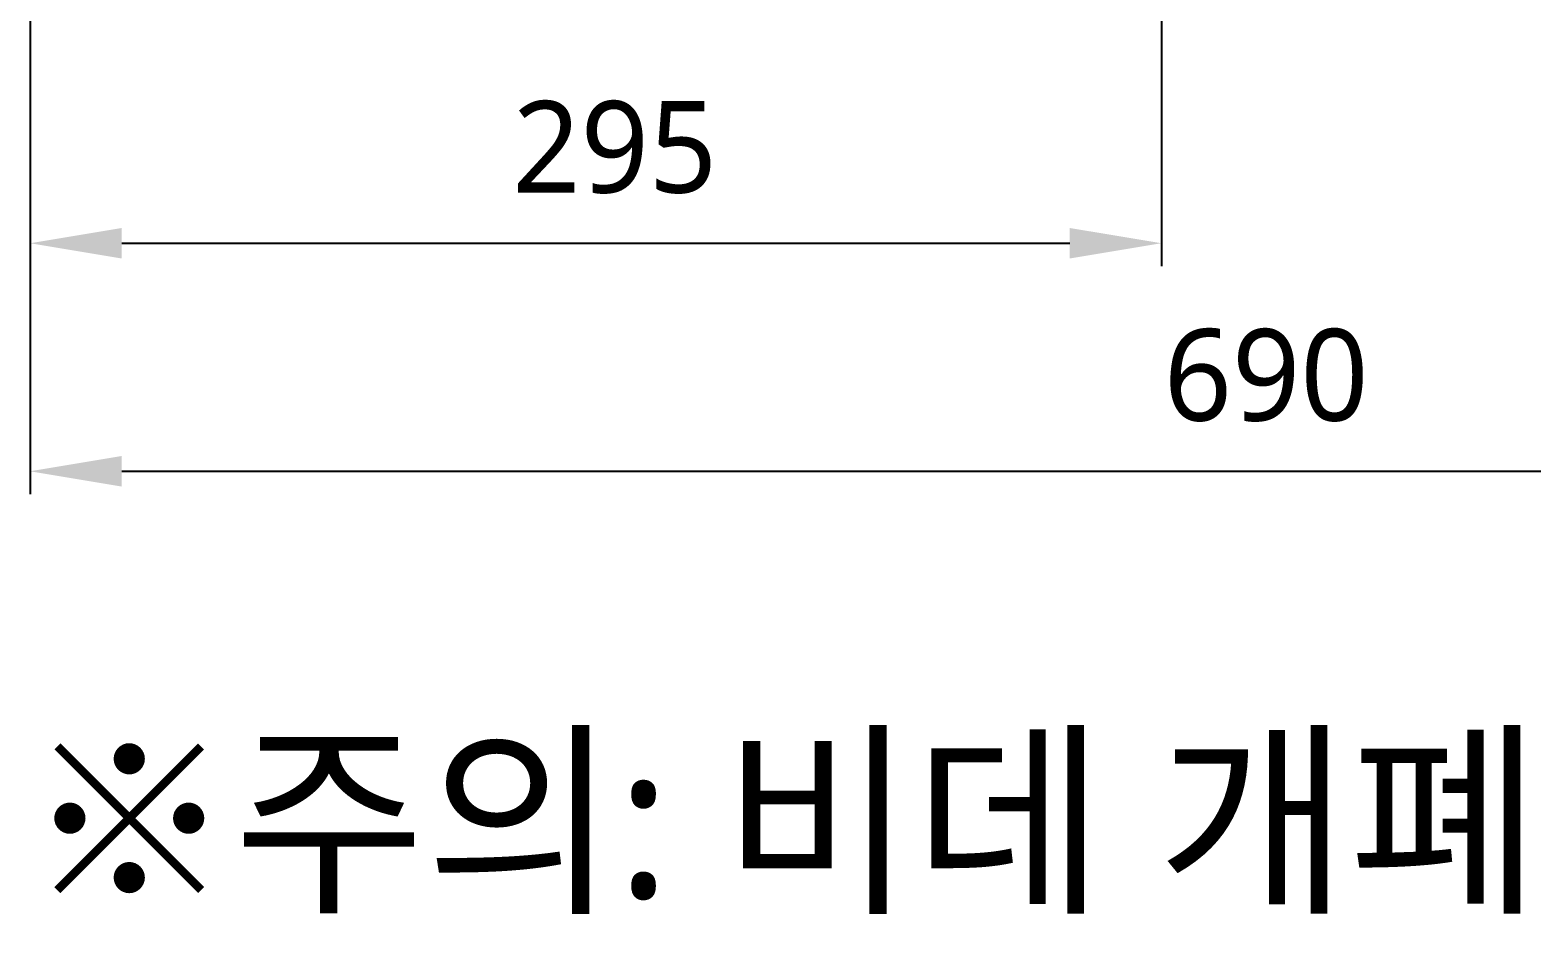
# Model space of a CAD drawing. Extents: x 5956 to 12061, y 2783 to 5292.
# Drawn here: x 6174.8 to 6568, y 2783.1 to 3017.4 of the extents above; entities that cross this region are included whole.
import ezdxf

# ---------------------------------------------------------------- set-up
doc = ezdxf.new("R2010")
doc.units = 0
doc.header["$LTSCALE"] = 20
doc.header["$MEASUREMENT"] = 0
doc.layers.get('0').update_dxf_attribs({"linetype": 'CONTINUOUS'})
doc.layers.get('DEFPOINTS').update_dxf_attribs({"linetype": 'CONTINUOUS'})
doc.layers.add('3', color=3, linetype='CONTINUOUS')
doc.styles.add('GHS', font='romans', dxfattribs={"bigfont": 'ghs'})
doc.styles.get("Standard").update_dxf_attribs({"font": 'NanumGothic.ttf'})
doc.dimstyles.get("Standard").update_dxf_attribs({"dimtxt": 2.7, "dimasz": 2.5, "dimexe": 1.5, "dimexo": 1.5, "dimgap": 1.5, "dimtad": 1, "dimdec": 0, "dimlfac": 10, "dimzin": 0, "dimdsep": 46, "dimtxsty": 'Standard', "dimcen": 0, "dimclrt": 2, "dimadec": 0, "dimazin": 0, "dimtfac": 1, "dimtdec": 0, "dimtmove": 0, "dimatfit": 3, "dimfxl": 0, "dimtolj": 1, "dimtzin": 0, "dimarcsym": 0})

# ---------------------------------------------------------------- blocks, each defined once
blk = doc.blocks.new('*D54')
at = {"color": 3, "lineweight": -2}
for p, q in [((6471.01, 3135.2), (6471.01, 2955.58)), ((6174.82, 3109.95), (6174.82, 2955.58)), ((6198.82, 2961.58), (6447.01, 2961.58))]:
    blk.add_line(p, q, dxfattribs=at)
at = {"color": 3}
for points in [[(6198.82, 2965.58), (6198.82, 2957.58), (6174.82, 2961.58)], [(6447.01, 2965.58), (6447.01, 2957.58), (6471.01, 2961.58)]]:
    blk.add_solid(points, dxfattribs=at)
at = {"layer": 'DEFPOINTS', "color": 0}
for p in [(6471.01, 3137), (6174.82, 3111.75), (6471.01, 2961.58)]:
    blk.add_point(p, dxfattribs=at)
at = {"color": 2, "insert": (6327.92, 2986.65), "char_height": 24, "attachment_point": 5}
blk.add_mtext('\\A1;295', dxfattribs=at)
blk = doc.blocks.new('*D55')
at = {"color": 3, "lineweight": -2}
for p, q in [((6862.38, 3508.31), (6862.38, 2895.88)), ((6174.82, 3109.95), (6174.82, 2895.88)), ((6198.82, 2901.88), (6838.38, 2901.88))]:
    blk.add_line(p, q, dxfattribs=at)
at = {"color": 3}
for points in [[(6198.82, 2905.88), (6198.82, 2897.88), (6174.82, 2901.88)], [(6838.38, 2905.88), (6838.38, 2897.88), (6862.38, 2901.88)]]:
    blk.add_solid(points, dxfattribs=at)
at = {"layer": 'DEFPOINTS', "color": 0}
for p in [(6862.38, 3510.11), (6174.82, 3111.75), (6862.38, 2901.88)]:
    blk.add_point(p, dxfattribs=at)
at = {"color": 2, "insert": (6498.47, 2926.95), "char_height": 24, "attachment_point": 5}
blk.add_mtext('\\A1;690', dxfattribs=at)

msp = doc.modelspace()

# ---------------------------------------------------------------- texts
at = {"layer": '3', "color": 1, "insert": (6173.52, 2830.31), "char_height": 40, "attachment_point": 1, "style": 'GHS'}
msp.add_mtext_dynamic_manual_height_columns('{\\fNanumGothic|b0|i0|c129|p50;※주의: 비데 개폐높이 포함, 설치부위 도기허용차는 ±5%이므로 반드시 실측 확인 후 시공하십시오.}', width=2648.2618, gutter_width=13.51, heights=[0], dxfattribs=at)

# ---------------------------------------------------------------- dimensions: what is measured, and where the dimension line sits
for base, p2, text, picture, middle in [((6862.38, 2901.88), (6862.38, 3510.11), '690', '*D55', (6498.47, 2901.88)), ((6471.01, 2961.58), (6471.01, 3137), '295', '*D54', (6327.92, 2961.58))]:
    dim = msp.add_linear_dim(base=base, p1=(6174.82, 3111.75), p2=p2, text=text, dimstyle='Standard', override={"dimscale": 1.2, "dimtxt": 20, "dimasz": 20, "dimexe": 5, "dimgap": 10, "dimtoh": 1, "dimlfac": 1, "dimzin": 12, "dimclrd": 3, "dimclre": 3, "dimazin": 2, "dimarcsym": 1})
    dim.commit()
    dim.dimension.update_dxf_attribs({"geometry": picture, "text_midpoint": middle, "dimtype": 160})

doc.saveas('drawing.dxf')
